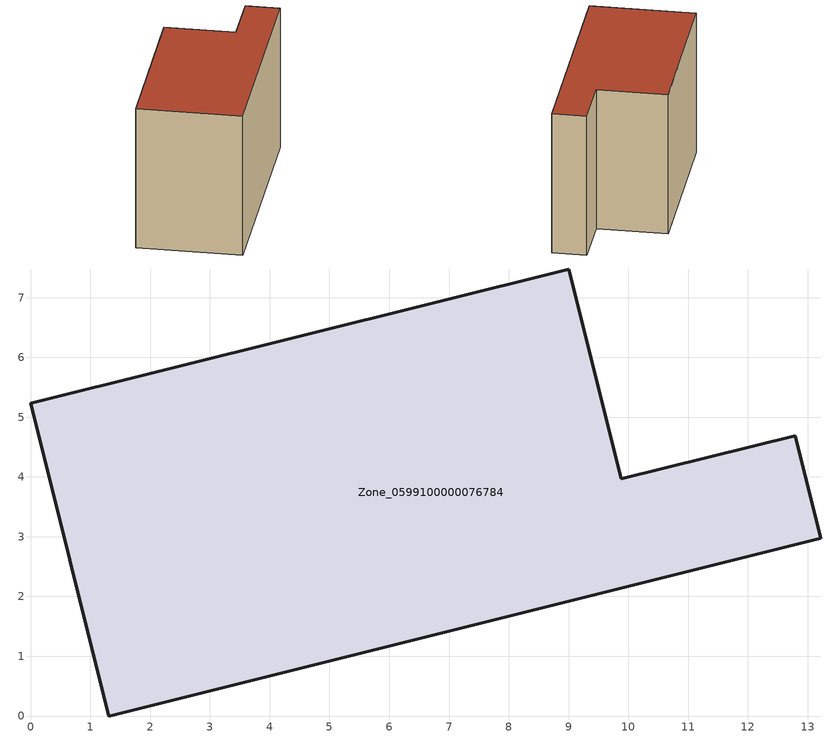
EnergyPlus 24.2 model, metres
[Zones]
Zone_0599100000076784
 floor ground (C_G): 1.3,0 0,5.23 9.01,7.48 9.88,3.97 12.79,4.69 13.22,2.97 z0
 wall outside (C_F): 9.88,3.97 9.01,7.48 0,5.23 1.3,0 13.22,2.97 12.79,4.69 9.88,3.97 z0:7.7
 roof outside (C_R): 13.22,2.97 12.79,4.69 9.88,3.97 9.01,7.48 0,5.23 1.3,0 z7.7
[BUILDING]
Pand.0599100000076784: North Axis=0; Terrain=City; Loads Convergence Tolerance Value=0.04; Temperature Convergence Tolerance Value=0.4; Solar Distribution=FullExterior; Maximum Number of Warmup Days=25; Minimum Number of Warmup Days=1
[Site:Location]
Rotterdam.The.Hague.AP_ZH_NLD Design_Conditions: Latitude=51.96; Longitude=4.45; Time Zone=1; Elevation=-4.5
[SITE:GROUNDTEMPERATURE:BUILDINGSURFACE]
18, 18, 18, 18, 18, 18, 18, 18, 18, 18, 18, 18
[MATERIAL] Thermal Absorptance=0.9; Solar Absorptance=0.7; Visible Absorptance=0.7
Name | Roughness | Thickness | Conductivity | Density | Specific Heat
G.TI.1975-1991 | MediumSmooth | 0.15 | 0.288461 | 540 | 1210
F.TI.1975-1991 | Rough | 0.3 | 0.230769 | 1920 | 840
R.TI.1975-1991 | MediumRough | 0.2 | 0.153846 | 1500 | 1000
[CONSTRUCTION]
C_G: G.TI.1975-1991
C_F: F.TI.1975-1991
C_R: R.TI.1975-1991
[ZONE]
Zone_0599100000076784: Type=1; Multiplier=1; Ceiling Height=Autocalculate; Volume=Autocalculate; Floor Area=autocalculate; Part of Total Floor Area=Yes
[ZONEINFILTRATION:DESIGNFLOWRATE]
Infil_Zone_0599100000076784: Zone or ZoneList or Space or SpaceList=Zone_0599100000076784; Schedule=AlwaysOn; Design Flow Rate Calculation Method=Flow/Area; Flow Rate per Floor Area=0.003; Constant Term Coefficient=1; Temperature Term Coefficient=0; Velocity Term Coefficient=0; Velocity Squared Term Coefficient=0
[HVACTEMPLATE:ZONE:IDEALLOADSAIRSYSTEM]
Zone_0599100000076784: Maximum Heating Supply Air Temperature=50; Minimum Cooling Supply Air Temperature=13; Maximum Heating Supply Air Humidity Ratio=0.0156; Minimum Cooling Supply Air Humidity Ratio=0.0077; Heating Limit=NoLimit; Cooling Limit=NoLimit; Dehumidification Control Type=ConstantSensibleHeatRatio; Cooling Sensible Heat Ratio=0.7; Dehumidification Setpoint=60; Humidification Control Type=None; Humidification Setpoint=30; Outdoor Air Method=None; Outdoor Air Flow Rate per Person=0.00944; Outdoor Air Flow Rate per Zone Floor Area=0; Outdoor Air Flow Rate per Zone=0; Demand Controlled Ventilation Type=None; Outdoor Air Economizer Type=NoEconomizer; Heat Recovery Type=None; Sensible Heat Recovery Effectiveness=0.7; Latent Heat Recovery Effectiveness=0.65
[ZONECONTROL:THERMOSTAT]
ThermostatControl_Zone_0599100000076784: Zone or ZoneList=Zone_0599100000076784; Control Type Schedule=DualSetpointControlType; Control 1=Thermostat_Zone_0599100000076784; Temperature Difference Between Cutout And Setpoint=0
[THERMOSTATSETPOINT:DUALSETPOINT]
Thermostat_Zone_0599100000076784: Heating Setpoint Temperature Schedule=HeatingSetpoint_Zone_0599100000076784; Cooling Setpoint Temperature Schedule=CoolingSetpoint_Zone_0599100000076784
[SCHEDULE:COMPACT]
HeatingSetpoint_Zone_0599100000076784: Through: 12/31, For: AllDays, Until: 24:00, 21
CoolingSetpoint_Zone_0599100000076784: Through: 12/31, For: AllDays, Until: 24:00, 24
DualSetpointControlType: Through: 12/31, For: AllDays, Until: 24:00, 4
AlwaysOn: Through: 12/31, For: AllDays, Until: 24:00, 1
